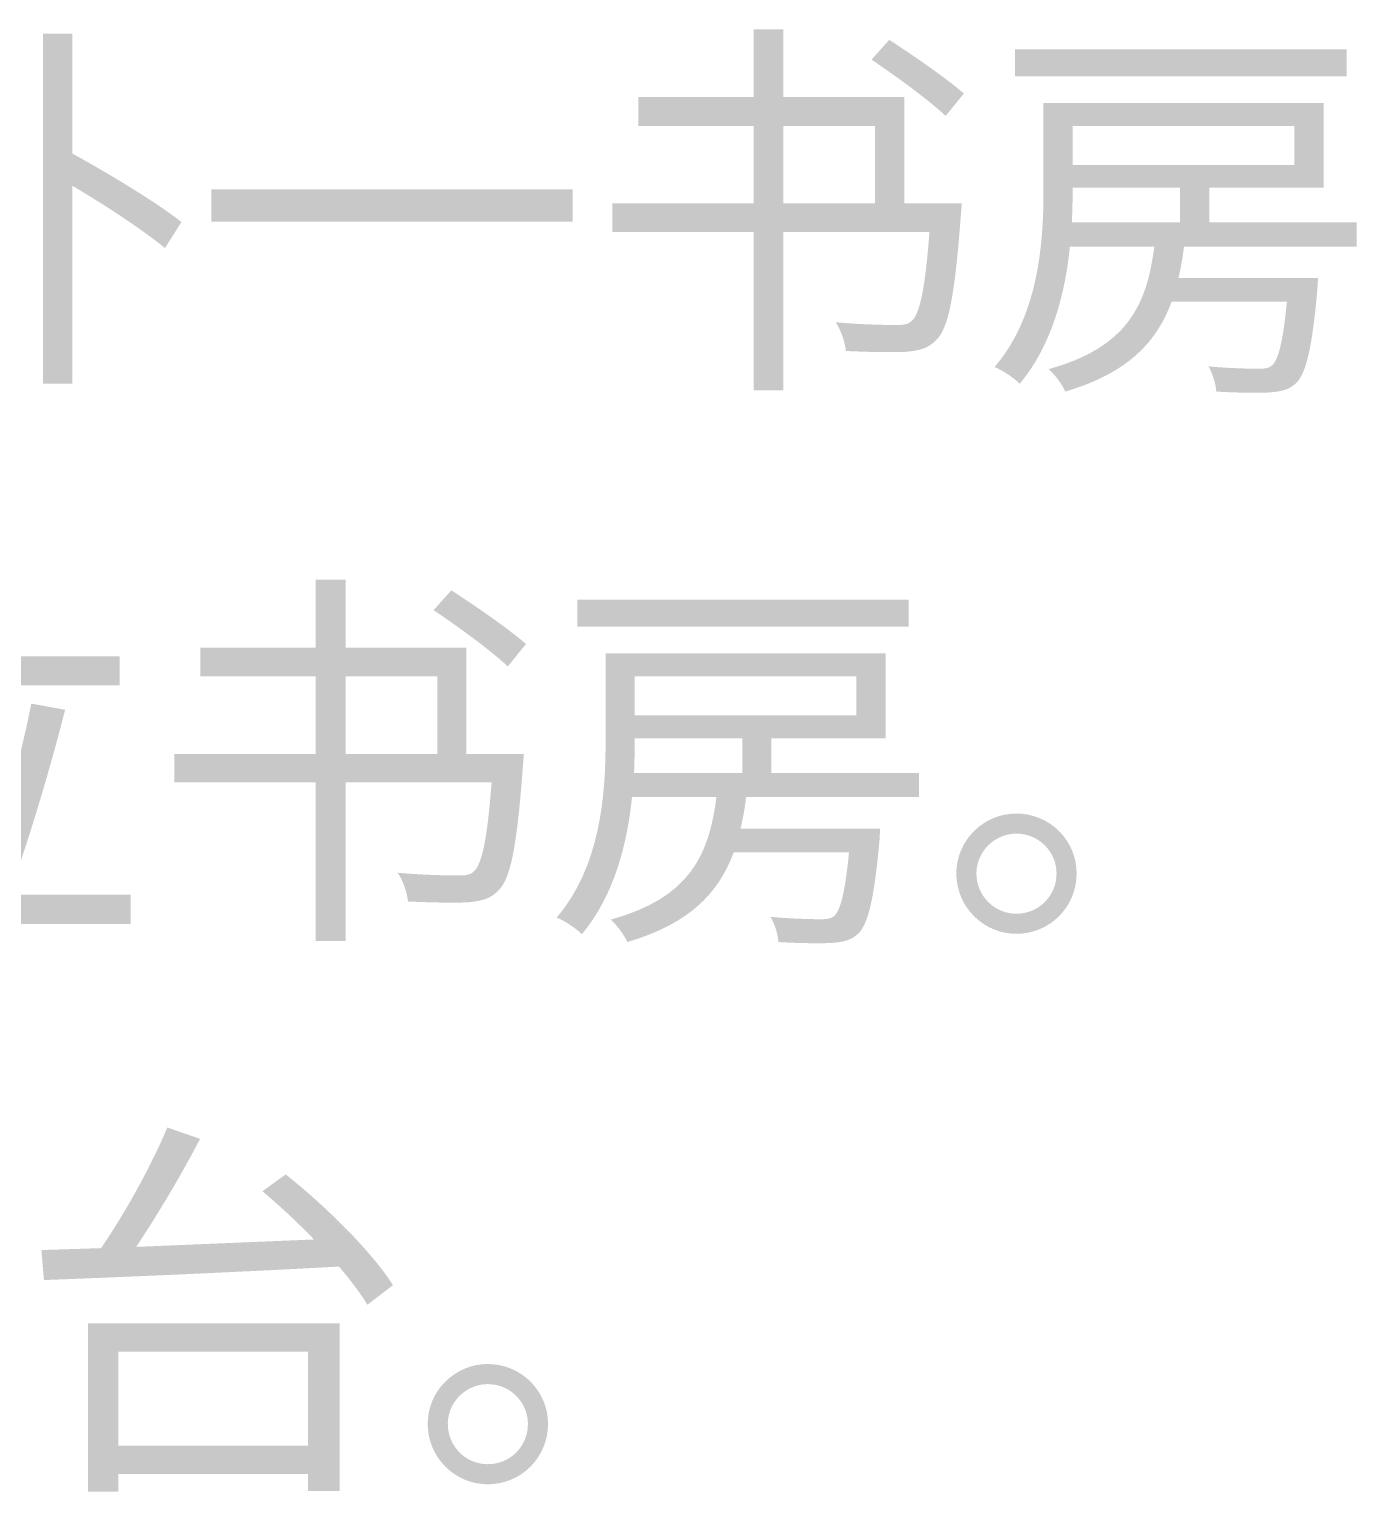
# Model space of a CAD drawing. Header units: millimetres. Extents: x -4600 to 229000, y -4300 to 19460.
# Drawn here: x 62505 to 63469, y 14172 to 15235 of the extents above; entities that cross this region are included whole.
import ezdxf

# ---------------------------------------------------------------- set-up
doc = ezdxf.new("R2010")
doc.units = ezdxf.units.MM
doc.header["$LTSCALE"] = 100
doc.layers.add('A-NOTE', color=7, linetype='Continuous', lineweight=18)

# ---------------------------------------------------------------- blocks, each defined once
blk = doc.blocks.new('A02_SHEET')
at = {"layer": 'A-NOTE'}
h = blk.add_hatch(color=256, dxfattribs=at)
edge = h.paths.add_edge_path()
edge.add_line((22514.9, 15231.6), (22514.9, 14977.2))
edge.add_line((22514.9, 14977.2), (22536.1, 14977.2))
edge.add_line((22536.1, 14977.2), (22536.1, 15121.1))
edge.add_spline(control_points=[(22536.1, 15121.1), (22561.3, 15106.2), (22588.5, 15088.1), (22603.4, 15075.8)], knot_values=[0, 0, 0, 0, 1, 1, 1, 1], degree=3, periodic=0)
edge.add_line((22603.4, 15075.8), (22615.4, 15094.7))
edge.add_spline(control_points=[(22615.4, 15094.7), (22598, 15108.5), (22563.6, 15129.4), (22536.1, 15144.5)], knot_values=[0, 0, 0, 0, 1, 1, 1, 1], degree=3, periodic=0)
edge.add_line((22536.1, 15144.5), (22536.1, 15231.6))
edge.add_line((22536.1, 15231.6), (22514.9, 15231.6))
h = blk.add_hatch(color=256, dxfattribs=at)
edge = h.paths.add_edge_path()
edge.add_line((22947.2, 15185.5), (22947.2, 15164.6))
edge.add_line((22947.2, 15164.6), (23030.9, 15164.6))
edge.add_line((23030.9, 15164.6), (23030.9, 15108.2))
edge.add_line((23030.9, 15108.2), (22928.3, 15108.2))
edge.add_line((22928.3, 15108.2), (22928.3, 15087.5))
edge.add_line((22928.3, 15087.5), (23030.9, 15087.5))
edge.add_line((23030.9, 15087.5), (23030.9, 14972.4))
edge.add_line((23030.9, 14972.4), (23052.6, 14972.4))
edge.add_line((23052.6, 14972.4), (23052.6, 15087.5))
edge.add_line((23052.6, 15087.5), (23158.6, 15087.5))
edge.add_spline(control_points=[(23158.6, 15087.5), (23155.5, 15046), (23151.5, 15027.9), (23145.7, 15022.8), (23142.9, 15020.2), (23139.7, 15019.9), (23133.7, 15019.9), (23127.1, 15019.9), (23108.5, 15020.2), (23090.5, 15021.9)], knot_values=[0, 0, 0, 0, 1, 1, 1, 2, 2, 2, 3, 3, 3, 3], degree=3, periodic=0)
edge.add_spline(control_points=[(23090.5, 15021.9), (23094.5, 15015.9), (23097.3, 15007.3), (23097.9, 15001)], knot_values=[0, 0, 0, 0, 1, 1, 1, 1], degree=3, periodic=0)
edge.add_spline(control_points=[(23097.9, 15001), (23115.4, 15000.2), (23132.6, 14999.9), (23141.4, 15000.4)], knot_values=[0, 0, 0, 0, 1, 1, 1, 1], degree=3, periodic=0)
edge.add_spline(control_points=[(23141.4, 15000.4), (23151.5, 15001.3), (23158.1, 15003), (23163.8, 15009.3)], knot_values=[0, 0, 0, 0, 1, 1, 1, 1], degree=3, periodic=0)
edge.add_spline(control_points=[(23163.8, 15009.3), (23172.4, 15017.6), (23177, 15040.8), (23181.3, 15098.4)], knot_values=[0, 0, 0, 0, 1, 1, 1, 1], degree=3, periodic=0)
edge.add_spline(control_points=[(23181.3, 15098.4), (23181.6, 15101.6), (23182.1, 15108.2), (23182.1, 15108.2)], knot_values=[0, 0, 0, 0, 1, 1, 1, 1], degree=3, periodic=0)
edge.add_line((23182.1, 15108.2), (23140.3, 15108.2))
edge.add_line((23140.3, 15108.2), (23140.3, 15185.5))
edge.add_line((23140.3, 15185.5), (23052.6, 15185.5))
edge.add_line((23052.6, 15185.5), (23052.6, 15234.8))
edge.add_line((23052.6, 15234.8), (23030.9, 15234.8))
edge.add_line((23030.9, 15234.8), (23030.9, 15185.5))
edge.add_line((23030.9, 15185.5), (22947.2, 15185.5))
h.paths.add_polyline_path([(23052.6, 15108.2), (23052.6, 15164.6), (23119.1, 15164.6), (23119.1, 15108.2), (23052.6, 15108.2)], flags=0)
edge = h.paths.add_edge_path(flags=0)
edge.add_spline(control_points=[(23116.5, 15212.7), (23134.9, 15200.4), (23158.6, 15182.9), (23170.4, 15171.8)], knot_values=[0, 0, 0, 0, 1, 1, 1, 1], degree=3, periodic=0)
edge.add_line((23170.4, 15171.8), (23183.6, 15188.1))
edge.add_spline(control_points=[(23183.6, 15188.1), (23171.5, 15198.7), (23147.2, 15215.6), (23129.4, 15227.1)], knot_values=[0, 0, 0, 0, 1, 1, 1, 1], degree=3, periodic=0)
edge.add_line((23129.4, 15227.1), (23116.5, 15212.7))
for points in [[(23220.8, 15220.2), (23220.8, 15200.7), (23461.5, 15200.7), (23461.5, 15220.2), (23220.8, 15220.2)], [(22637.2, 15118.5), (22637.2, 15095), (22899.6, 15095), (22899.6, 15118.5), (22637.2, 15118.5)], [(22438.1, 14835.7), (22438.1, 14779.2), (22331.2, 14779.2), (22331.2, 14758), (22570.5, 14758), (22570.5, 14779.2), (22460.5, 14779.2), (22460.5, 14835.7), (22438.1, 14835.7)], [(22902.8, 14820.2), (22902.8, 14800.7), (23143.5, 14800.7), (23143.5, 14820.2), (22902.8, 14820.2)]]:
    blk.add_hatch(color=256, dxfattribs=at).paths.add_polyline_path(points)
h = blk.add_hatch(color=256, dxfattribs=at)
edge = h.paths.add_edge_path()
edge.add_line((23241.4, 15181.2), (23241.4, 15117.3))
edge.add_spline(control_points=[(23241.4, 15117.3), (23241.4, 15078.7), (23237.7, 15026.5), (23205.9, 14989.3)], knot_values=[0, 0, 0, 0, 1, 1, 1, 1], degree=3, periodic=0)
edge.add_spline(control_points=[(23205.9, 14989.3), (23211.4, 14987.3), (23220.5, 14981), (23224.2, 14977.2)], knot_values=[0, 0, 0, 0, 1, 1, 1, 1], degree=3, periodic=0)
edge.add_spline(control_points=[(23224.2, 14977.2), (23247.4, 15005), (23257.2, 15042.6), (23260.6, 15076.9)], knot_values=[0, 0, 0, 0, 1, 1, 1, 1], degree=3, periodic=0)
edge.add_line((23260.6, 15076.9), (23321.9, 15076.9))
edge.add_spline(control_points=[(23321.9, 15076.9), (23316.5, 15034.2), (23302.2, 15003.6), (23245.2, 14987.8)], knot_values=[0, 0, 0, 0, 1, 1, 1, 1], degree=3, periodic=0)
edge.add_spline(control_points=[(23245.2, 14987.8), (23249.5, 14984.1), (23255.2, 14976.4), (23257.2, 14971.5)], knot_values=[0, 0, 0, 0, 1, 1, 1, 1], degree=3, periodic=0)
edge.add_spline(control_points=[(23257.2, 14971.5), (23301.9, 14984.7), (23323.4, 15006.7), (23334.5, 15036.8)], knot_values=[0, 0, 0, 0, 1, 1, 1, 1], degree=3, periodic=0)
edge.add_line((23334.5, 15036.8), (23418.2, 15036.8))
edge.add_spline(control_points=[(23418.2, 15036.8), (23415.3, 15007.3), (23411.9, 14994.7), (23407.6, 14990.7)], knot_values=[0, 0, 0, 0, 1, 1, 1, 1], degree=3, periodic=0)
edge.add_spline(control_points=[(23407.6, 14990.7), (23405, 14988.4), (23402.2, 14988.1), (23397, 14988.1), (23391.6, 14988.1), (23376.7, 14988.4), (23361.2, 14989.8)], knot_values=[0, 0, 0, 0, 1, 1, 1, 2, 2, 2, 2], degree=3, periodic=0)
edge.add_spline(control_points=[(23361.2, 14989.8), (23364.3, 14984.7), (23366.6, 14977), (23366.9, 14971.5)], knot_values=[0, 0, 0, 0, 1, 1, 1, 1], degree=3, periodic=0)
edge.add_spline(control_points=[(23366.9, 14971.5), (23383, 14970.6), (23398.4, 14970.4), (23405.9, 14970.9), (23414.2, 14971.5), (23419.9, 14972.9), (23425.1, 14977.8)], knot_values=[0, 0, 0, 0, 1, 1, 1, 2, 2, 2, 2], degree=3, periodic=0)
edge.add_spline(control_points=[(23425.1, 14977.8), (23432.2, 14985.3), (23436.5, 15003), (23440.3, 15045.4)], knot_values=[0, 0, 0, 0, 1, 1, 1, 1], degree=3, periodic=0)
edge.add_spline(control_points=[(23440.3, 15045.4), (23440.5, 15048), (23440.8, 15054), (23440.8, 15054)], knot_values=[0, 0, 0, 0, 1, 1, 1, 1], degree=3, periodic=0)
edge.add_line((23440.8, 15054), (23339.4, 15054))
edge.add_spline(control_points=[(23339.4, 15054), (23341.1, 15061.2), (23342.6, 15068.9), (23343.4, 15076.9)], knot_values=[0, 0, 0, 0, 1, 1, 1, 1], degree=3, periodic=0)
edge.add_line((23343.4, 15076.9), (23468.9, 15076.9))
edge.add_line((23468.9, 15076.9), (23468.9, 15094.4))
edge.add_line((23468.9, 15094.4), (23361.8, 15094.4))
edge.add_line((23361.8, 15094.4), (23361.8, 15119.6))
edge.add_line((23361.8, 15119.6), (23444.8, 15119.6))
edge.add_line((23444.8, 15119.6), (23444.8, 15181.2))
edge.add_line((23444.8, 15181.2), (23241.4, 15181.2))
h.paths.add_polyline_path([(23262.6, 15164.6), (23423.6, 15164.6), (23423.6, 15136.2), (23262.6, 15136.2), (23262.6, 15164.6)], flags=0)
edge = h.paths.add_edge_path(flags=0)
edge.add_line((23262.6, 15119.6), (23340.6, 15119.6))
edge.add_line((23340.6, 15119.6), (23340.6, 15094.4))
edge.add_line((23340.6, 15094.4), (23262.1, 15094.4))
edge.add_spline(control_points=[(23262.1, 15094.4), (23262.3, 15102.4), (23262.6, 15109.9), (23262.6, 15117)], knot_values=[0, 0, 0, 0, 1, 1, 1, 1], degree=3, periodic=0)
edge.add_line((23262.6, 15117), (23262.6, 15119.6))
h = blk.add_hatch(color=256, dxfattribs=at)
edge = h.paths.add_edge_path()
edge.add_line((22629.2, 14785.5), (22629.2, 14764.6))
edge.add_line((22629.2, 14764.6), (22712.9, 14764.6))
edge.add_line((22712.9, 14764.6), (22712.9, 14708.2))
edge.add_line((22712.9, 14708.2), (22610.3, 14708.2))
edge.add_line((22610.3, 14708.2), (22610.3, 14687.5))
edge.add_line((22610.3, 14687.5), (22712.9, 14687.5))
edge.add_line((22712.9, 14687.5), (22712.9, 14572.4))
edge.add_line((22712.9, 14572.4), (22734.6, 14572.4))
edge.add_line((22734.6, 14572.4), (22734.6, 14687.5))
edge.add_line((22734.6, 14687.5), (22840.6, 14687.5))
edge.add_spline(control_points=[(22840.6, 14687.5), (22837.5, 14646), (22833.5, 14627.9), (22827.7, 14622.8), (22824.9, 14620.2), (22821.7, 14619.9), (22815.7, 14619.9), (22809.1, 14619.9), (22790.5, 14620.2), (22772.4, 14621.9)], knot_values=[0, 0, 0, 0, 1, 1, 1, 2, 2, 2, 3, 3, 3, 3], degree=3, periodic=0)
edge.add_spline(control_points=[(22772.4, 14621.9), (22776.5, 14615.9), (22779.3, 14607.3), (22779.9, 14601)], knot_values=[0, 0, 0, 0, 1, 1, 1, 1], degree=3, periodic=0)
edge.add_spline(control_points=[(22779.9, 14601), (22797.4, 14600.2), (22814.6, 14599.9), (22823.4, 14600.4)], knot_values=[0, 0, 0, 0, 1, 1, 1, 1], degree=3, periodic=0)
edge.add_spline(control_points=[(22823.4, 14600.4), (22833.5, 14601.3), (22840.1, 14603), (22845.8, 14609.3)], knot_values=[0, 0, 0, 0, 1, 1, 1, 1], degree=3, periodic=0)
edge.add_spline(control_points=[(22845.8, 14609.3), (22854.4, 14617.6), (22859, 14640.8), (22863.3, 14698.4)], knot_values=[0, 0, 0, 0, 1, 1, 1, 1], degree=3, periodic=0)
edge.add_spline(control_points=[(22863.3, 14698.4), (22863.5, 14701.6), (22864.1, 14708.2), (22864.1, 14708.2)], knot_values=[0, 0, 0, 0, 1, 1, 1, 1], degree=3, periodic=0)
edge.add_line((22864.1, 14708.2), (22822.3, 14708.2))
edge.add_line((22822.3, 14708.2), (22822.3, 14785.5))
edge.add_line((22822.3, 14785.5), (22734.6, 14785.5))
edge.add_line((22734.6, 14785.5), (22734.6, 14834.8))
edge.add_line((22734.6, 14834.8), (22712.9, 14834.8))
edge.add_line((22712.9, 14834.8), (22712.9, 14785.5))
edge.add_line((22712.9, 14785.5), (22629.2, 14785.5))
h.paths.add_polyline_path([(22734.6, 14708.2), (22734.6, 14764.6), (22801.1, 14764.6), (22801.1, 14708.2), (22734.6, 14708.2)], flags=0)
edge = h.paths.add_edge_path(flags=0)
edge.add_spline(control_points=[(22798.5, 14812.7), (22816.8, 14800.4), (22840.6, 14782.9), (22852.4, 14771.8)], knot_values=[0, 0, 0, 0, 1, 1, 1, 1], degree=3, periodic=0)
edge.add_line((22852.4, 14771.8), (22865.6, 14788.1))
edge.add_spline(control_points=[(22865.6, 14788.1), (22853.5, 14798.7), (22829.2, 14815.6), (22811.4, 14827.1)], knot_values=[0, 0, 0, 0, 1, 1, 1, 1], degree=3, periodic=0)
edge.add_line((22811.4, 14827.1), (22798.5, 14812.7))
h = blk.add_hatch(color=256, dxfattribs=at)
edge = h.paths.add_edge_path()
edge.add_line((22923.4, 14781.2), (22923.4, 14717.3))
edge.add_spline(control_points=[(22923.4, 14717.3), (22923.4, 14678.7), (22919.7, 14626.5), (22887.9, 14589.3)], knot_values=[0, 0, 0, 0, 1, 1, 1, 1], degree=3, periodic=0)
edge.add_spline(control_points=[(22887.9, 14589.3), (22893.3, 14587.3), (22902.5, 14581), (22906.2, 14577.2)], knot_values=[0, 0, 0, 0, 1, 1, 1, 1], degree=3, periodic=0)
edge.add_spline(control_points=[(22906.2, 14577.2), (22929.4, 14605), (22939.2, 14642.6), (22942.6, 14676.9)], knot_values=[0, 0, 0, 0, 1, 1, 1, 1], degree=3, periodic=0)
edge.add_line((22942.6, 14676.9), (23003.9, 14676.9))
edge.add_spline(control_points=[(23003.9, 14676.9), (22998.5, 14634.2), (22984.2, 14603.6), (22927.1, 14587.8)], knot_values=[0, 0, 0, 0, 1, 1, 1, 1], degree=3, periodic=0)
edge.add_spline(control_points=[(22927.1, 14587.8), (22931.4, 14584.1), (22937.2, 14576.4), (22939.2, 14571.5)], knot_values=[0, 0, 0, 0, 1, 1, 1, 1], degree=3, periodic=0)
edge.add_spline(control_points=[(22939.2, 14571.5), (22983.9, 14584.7), (23005.4, 14606.7), (23016.5, 14636.8)], knot_values=[0, 0, 0, 0, 1, 1, 1, 1], degree=3, periodic=0)
edge.add_line((23016.5, 14636.8), (23100.2, 14636.8))
edge.add_spline(control_points=[(23100.2, 14636.8), (23097.3, 14607.3), (23093.9, 14594.7), (23089.6, 14590.7)], knot_values=[0, 0, 0, 0, 1, 1, 1, 1], degree=3, periodic=0)
edge.add_spline(control_points=[(23089.6, 14590.7), (23087, 14588.4), (23084.1, 14588.1), (23079, 14588.1), (23073.5, 14588.1), (23058.6, 14588.4), (23043.2, 14589.8)], knot_values=[0, 0, 0, 0, 1, 1, 1, 2, 2, 2, 2], degree=3, periodic=0)
edge.add_spline(control_points=[(23043.2, 14589.8), (23046.3, 14584.7), (23048.6, 14577), (23048.9, 14571.5)], knot_values=[0, 0, 0, 0, 1, 1, 1, 1], degree=3, periodic=0)
edge.add_spline(control_points=[(23048.9, 14571.5), (23065, 14570.6), (23080.4, 14570.4), (23087.9, 14570.9), (23096.2, 14571.5), (23101.9, 14572.9), (23107.1, 14577.8)], knot_values=[0, 0, 0, 0, 1, 1, 1, 2, 2, 2, 2], degree=3, periodic=0)
edge.add_spline(control_points=[(23107.1, 14577.8), (23114.2, 14585.3), (23118.5, 14603), (23122.3, 14645.4)], knot_values=[0, 0, 0, 0, 1, 1, 1, 1], degree=3, periodic=0)
edge.add_spline(control_points=[(23122.3, 14645.4), (23122.5, 14648), (23122.8, 14654), (23122.8, 14654)], knot_values=[0, 0, 0, 0, 1, 1, 1, 1], degree=3, periodic=0)
edge.add_line((23122.8, 14654), (23021.4, 14654))
edge.add_spline(control_points=[(23021.4, 14654), (23023.1, 14661.2), (23024.6, 14668.9), (23025.4, 14676.9)], knot_values=[0, 0, 0, 0, 1, 1, 1, 1], degree=3, periodic=0)
edge.add_line((23025.4, 14676.9), (23150.9, 14676.9))
edge.add_line((23150.9, 14676.9), (23150.9, 14694.4))
edge.add_line((23150.9, 14694.4), (23043.8, 14694.4))
edge.add_line((23043.8, 14694.4), (23043.8, 14719.6))
edge.add_line((23043.8, 14719.6), (23126.8, 14719.6))
edge.add_line((23126.8, 14719.6), (23126.8, 14781.2))
edge.add_line((23126.8, 14781.2), (22923.4, 14781.2))
h.paths.add_polyline_path([(22944.6, 14764.6), (23105.6, 14764.6), (23105.6, 14736.2), (22944.6, 14736.2), (22944.6, 14764.6)], flags=0)
edge = h.paths.add_edge_path(flags=0)
edge.add_line((22944.6, 14719.6), (23022.6, 14719.6))
edge.add_line((23022.6, 14719.6), (23022.6, 14694.4))
edge.add_line((23022.6, 14694.4), (22944.1, 14694.4))
edge.add_spline(control_points=[(22944.1, 14694.4), (22944.3, 14702.4), (22944.6, 14709.9), (22944.6, 14717)], knot_values=[0, 0, 0, 0, 1, 1, 1, 1], degree=3, periodic=0)
edge.add_line((22944.6, 14717), (22944.6, 14719.6))
h = blk.add_hatch(color=256, dxfattribs=at)
edge = h.paths.add_edge_path()
edge.add_spline(control_points=[(22506.3, 14744.8), (22498, 14702.4), (22481.7, 14642.8), (22467.3, 14605.9)], knot_values=[0, 0, 0, 0, 1, 1, 1, 1], degree=3, periodic=0)
edge.add_line((22467.3, 14605.9), (22321.5, 14605.9))
edge.add_line((22321.5, 14605.9), (22321.5, 14584.7))
edge.add_line((22321.5, 14584.7), (22578.5, 14584.7))
edge.add_line((22578.5, 14584.7), (22578.5, 14605.9))
edge.add_line((22578.5, 14605.9), (22490, 14605.9))
edge.add_spline(control_points=[(22490, 14605.9), (22503.7, 14642.6), (22519.8, 14696.7), (22530.9, 14740.3)], knot_values=[0, 0, 0, 0, 1, 1, 1, 1], degree=3, periodic=0)
edge.add_line((22530.9, 14740.3), (22506.3, 14744.8))
edge = h.paths.add_edge_path(flags=0)
edge.add_spline(control_points=[(22369.6, 14738), (22384, 14700.7), (22394.8, 14651.7), (22396.3, 14620.2)], knot_values=[0, 0, 0, 0, 1, 1, 1, 1], degree=3, periodic=0)
edge.add_line((22396.3, 14620.2), (22418.3, 14625.7))
edge.add_spline(control_points=[(22418.3, 14625.7), (22416, 14657.5), (22405.2, 14705.3), (22390, 14743.1)], knot_values=[0, 0, 0, 0, 1, 1, 1, 1], degree=3, periodic=0)
edge.add_line((22390, 14743.1), (22369.6, 14738))
h = blk.add_hatch(color=256, dxfattribs=at)
edge = h.paths.add_edge_path()
edge.add_spline(control_points=[(23221.7, 14664.9), (23197.9, 14664.9), (23178.1, 14645.4), (23178.1, 14621.4), (23178.1, 14597), (23197.9, 14577.5), (23221.7, 14577.5), (23246, 14577.5), (23265.5, 14597), (23265.5, 14621.4), (23265.5, 14645.4), (23246, 14664.9), (23221.7, 14664.9)], knot_values=[0, 0, 0, 0, 1, 1, 1, 2, 2, 2, 3, 3, 3, 4, 4, 4, 4], degree=3, periodic=0)
edge = h.paths.add_edge_path(flags=0)
edge.add_spline(control_points=[(23221.7, 14592.1), (23205.9, 14592.1), (23192.7, 14605), (23192.7, 14621.4), (23192.7, 14637.1), (23205.9, 14650.3), (23221.7, 14650.3), (23238, 14650.3), (23250.9, 14637.1), (23250.9, 14621.4), (23250.9, 14605), (23238, 14592.1), (23221.7, 14592.1)], knot_values=[0, 0, 0, 0, 1, 1, 1, 2, 2, 2, 3, 3, 3, 4, 4, 4, 4], degree=3, periodic=0)
h = blk.add_hatch(color=256, dxfattribs=at)
edge = h.paths.add_edge_path()
edge.add_line((22513.7, 14347.7), (22515.5, 14325.9))
edge.add_spline(control_points=[(22515.5, 14325.9), (22568.5, 14327.9), (22651.3, 14331.4), (22729.8, 14335.7)], knot_values=[0, 0, 0, 0, 1, 1, 1, 1], degree=3, periodic=0)
edge.add_spline(control_points=[(22729.8, 14335.7), (22738.3, 14325.6), (22745.5, 14316.2), (22750.4, 14307.9)], knot_values=[0, 0, 0, 0, 1, 1, 1, 1], degree=3, periodic=0)
edge.add_line((22750.4, 14307.9), (22769, 14322.2))
edge.add_spline(control_points=[(22769, 14322.2), (22754.1, 14346), (22720.3, 14379.5), (22691.1, 14402.7)], knot_values=[0, 0, 0, 0, 1, 1, 1, 1], degree=3, periodic=0)
edge.add_line((22691.1, 14402.7), (22674.2, 14390.4))
edge.add_spline(control_points=[(22674.2, 14390.4), (22686.5, 14380.1), (22699.7, 14367.8), (22711.7, 14355.4)], knot_values=[0, 0, 0, 0, 1, 1, 1, 1], degree=3, periodic=0)
edge.add_line((22711.7, 14355.4), (22582.5, 14350))
edge.add_spline(control_points=[(22582.5, 14350), (22598.3, 14373.8), (22615.7, 14403), (22628.9, 14428.5)], knot_values=[0, 0, 0, 0, 1, 1, 1, 1], degree=3, periodic=0)
edge.add_line((22628.9, 14428.5), (22605.1, 14436.8))
edge.add_spline(control_points=[(22605.1, 14436.8), (22594, 14409.9), (22574.5, 14374.6), (22557, 14349.1)], knot_values=[0, 0, 0, 0, 1, 1, 1, 1], degree=3, periodic=0)
edge.add_line((22557, 14349.1), (22513.7, 14347.7))
h = blk.add_hatch(color=256, dxfattribs=at)
h.paths.add_polyline_path([(22547.5, 14294.4), (22547.5, 14172.1), (22569.6, 14172.1), (22569.6, 14185), (22707.4, 14185), (22707.4, 14172.7), (22730.3, 14172.7), (22730.3, 14294.4), (22547.5, 14294.4)])
h.paths.add_polyline_path([(22569.6, 14205.6), (22569.6, 14273.8), (22707.4, 14273.8), (22707.4, 14205.6), (22569.6, 14205.6)], flags=0)
h = blk.add_hatch(color=256, dxfattribs=at)
edge = h.paths.add_edge_path()
edge.add_spline(control_points=[(22837.8, 14264.9), (22814, 14264.9), (22794.2, 14245.4), (22794.2, 14221.4), (22794.2, 14197), (22814, 14177.5), (22837.8, 14177.5), (22862.1, 14177.5), (22881.6, 14197), (22881.6, 14221.4), (22881.6, 14245.4), (22862.1, 14264.9), (22837.8, 14264.9)], knot_values=[0, 0, 0, 0, 1, 1, 1, 2, 2, 2, 3, 3, 3, 4, 4, 4, 4], degree=3, periodic=0)
edge = h.paths.add_edge_path(flags=0)
edge.add_spline(control_points=[(22837.8, 14192.1), (22822, 14192.1), (22808.8, 14205), (22808.8, 14221.4), (22808.8, 14237.1), (22822, 14250.3), (22837.8, 14250.3), (22854.1, 14250.3), (22867, 14237.1), (22867, 14221.4), (22867, 14205), (22854.1, 14192.1), (22837.8, 14192.1)], knot_values=[0, 0, 0, 0, 1, 1, 1, 2, 2, 2, 3, 3, 3, 4, 4, 4, 4], degree=3, periodic=0)

msp = doc.modelspace()

# ---------------------------------------------------------------- block references
msp.add_blockref('A02_SHEET', (40000, 0))

doc.saveas('drawing.dxf')
